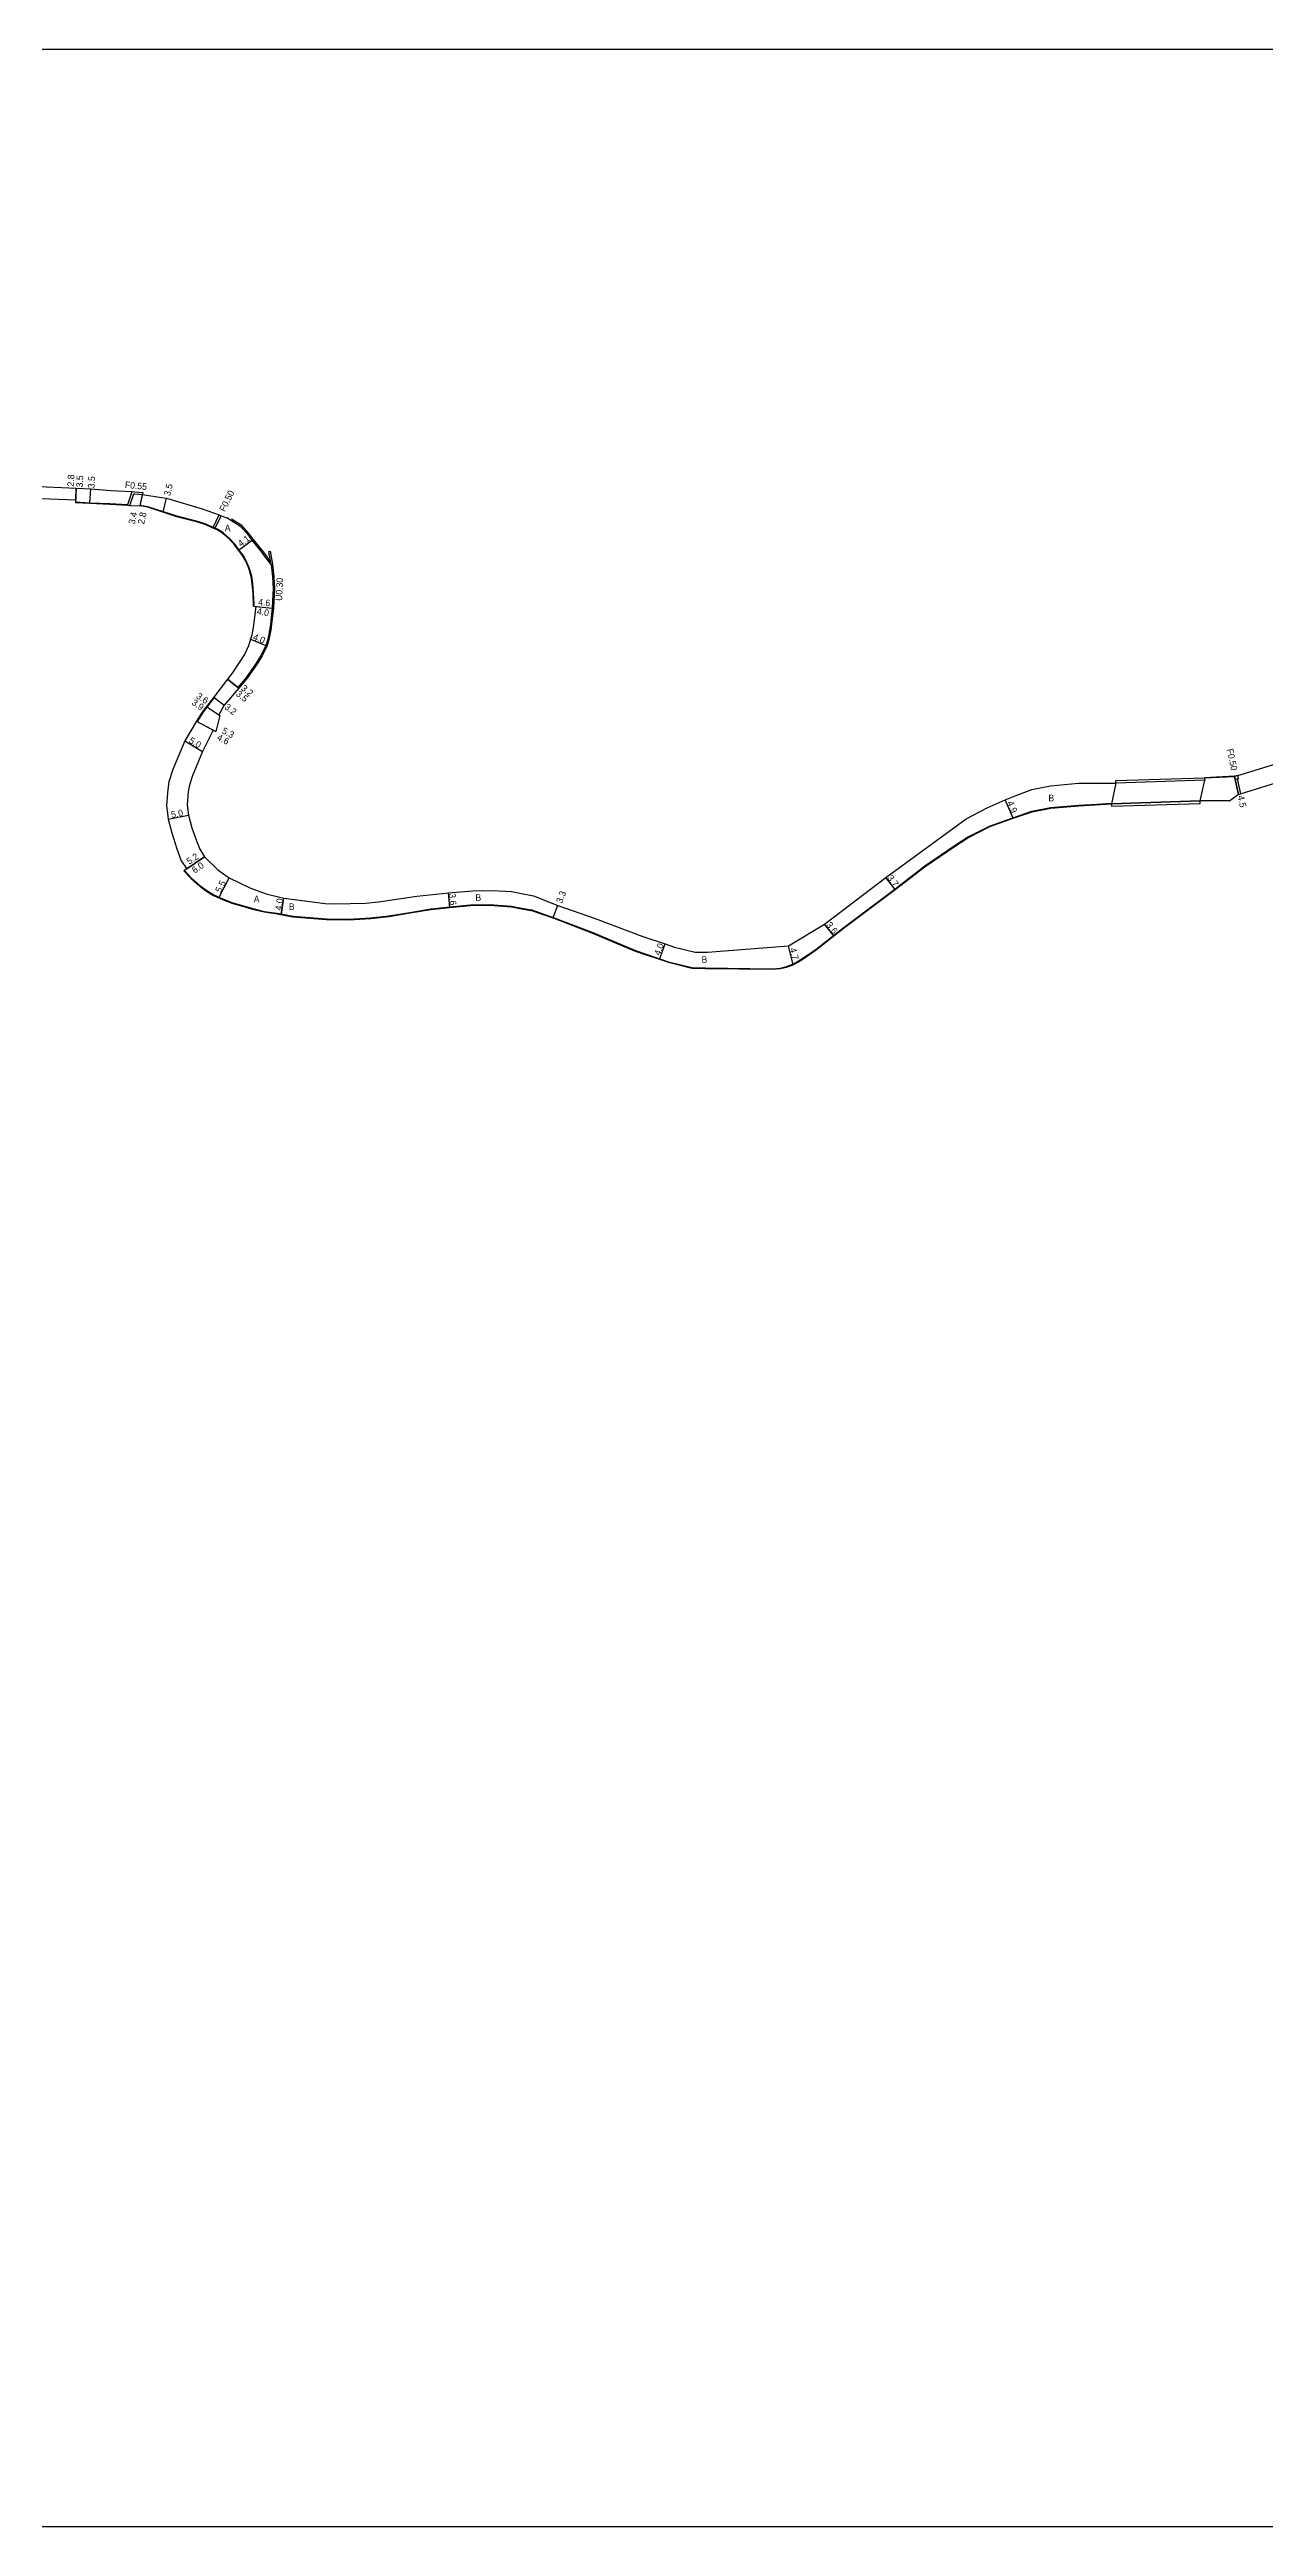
# Model space of a CAD drawing. Header units: metres. Extents: x -16000 to -12000, y -87000 to -84000.
# Drawn here: x -13596 to -13301, y -84600 to -84000 of the extents above; entities that cross this region are included whole.
import ezdxf

# ---------------------------------------------------------------- set-up
doc = ezdxf.new("R2010")
doc.units = ezdxf.units.M
doc.header["$LTSCALE"] = 2.5
for name, color, linetype in [('側溝・桝', 7, 'Continuous'), ('図郭', 7, 'Continuous'), ('幅員', 7, 'Continuous'), ('歩道・分離帯・安全施設', 7, 'Continuous'), ('舗装', 7, 'Continuous'), ('道路', 7, 'Continuous')]:
    doc.layers.add(name, color=color, linetype=linetype)
doc.styles.get("Standard").update_dxf_attribs({"font": ''})
doc.styles.get('Standard').set_extended_font_data('@MS PGothic')

msp = doc.modelspace()

# ---------------------------------------------------------------- linework, layer by layer
at = {"layer": '側溝・桝'}
for points in [[(-13576.84, -84110.39), (-13576.79, -84110.24), (-13575.69, -84107.07)], [(-13576.27, -84110.42), (-13575.31, -84107.64)], [(-13575.31, -84107.64), (-13575.07, -84107.66), (-13573.27, -84107.82)], [(-13556.16, -84115.9), (-13556.09, -84115.76), (-13554.61, -84112.75)], [(-13555.7, -84116.09), (-13555.63, -84115.96), (-13554.15, -84112.96)], [(-13542.62, -84121.61), (-13542.33, -84121.52), (-13541.75, -84124.68), (-13541.39, -84127.66), (-13541.24, -84130.54), (-13541.4, -84133.66), (-13541.49, -84135.31)], [(-13541.49, -84135.31), (-13541.94, -84139.23), (-13542.15, -84140.68), (-13542.34, -84141.77), (-13542.59, -84142.92), (-13542.91, -84144.07), (-13543.04, -84144.44), (-13544.25, -84146.85), (-13545.57, -84149.01), (-13547.9, -84152.28), (-13549.89, -84154.69)], [(-13308.55, -84176.81), (-13307.8, -84180.43)], [(-13308.07, -84176.7), (-13307.32, -84180.29)]]:
    msp.add_lwpolyline(points, dxfattribs=at)
at = {"layer": '側溝・桝', "flags": 128}
msp.add_lwpolyline([(-13542.04, -84124.73), (-13542.62, -84121.61)], dxfattribs=at)
at = {"layer": '側溝・桝'}
msp.add_lwpolyline([(-13307.96, -84175.85), (-13308.74, -84176.03), (-13308.55, -84176.81), (-13308.07, -84176.7), (-13307.78, -84176.63)], close=True, dxfattribs=at)
at = {"layer": '図郭'}
msp.add_lwpolyline([(-13600, -84600), (-12800, -84600), (-12800, -84000), (-13600, -84000)], close=True, dxfattribs=at)
at = {"layer": '幅員'}
for points in [[(-13589.26, -84106.25), (-13589.42, -84109.75)], [(-13589.39, -84109.05), (-13589.26, -84106.25)], [(-13585.94, -84109.92), (-13585.7, -84106.43)], [(-13573.16, -84107.28), (-13573.87, -84110.56)], [(-13573.27, -84107.82), (-13573.87, -84110.56)], [(-13567.46, -84108.68), (-13568.29, -84112.08)], [(-13546.37, -84134.84), (-13541.79, -84135.28)], [(-13545.77, -84134.9), (-13541.79, -84135.28)], [(-13547.03, -84142.85), (-13543.31, -84144.33)], [(-13549.89, -84154.69), (-13552.64, -84152.53)], [(-13552.64, -84152.53), (-13550.12, -84154.5)], [(-13557.74, -84159.18), (-13554.51, -84161.36)], [(-13557.74, -84159.18), (-13554.76, -84161.19)], [(-13555.96, -84156.85), (-13553.42, -84158.8)], [(-13562.94, -84167.42), (-13558.67, -84170.03)], [(-13560.1, -84162.73), (-13555.48, -84165.21)], [(-13560.1, -84162.73), (-13556.09, -84164.88)], [(-13307.8, -84180.43), (-13308.74, -84176.03)], [(-13567, -84186.41), (-13562.08, -84185.5)], [(-13362.39, -84186.21), (-13364.32, -84181.71)], [(-13558.22, -84195.56), (-13563.17, -84198.95)], [(-13562.51, -84198.5), (-13558.22, -84195.56)], [(-13554.72, -84205.51), (-13552.19, -84200.62)], [(-13390.95, -84203.5), (-13393.21, -84200.57)], [(-13539.62, -84209.54), (-13539.01, -84205.59)], [(-13498.8, -84207.85), (-13499.14, -84204.27)], [(-13473.8, -84210.43), (-13472.62, -84207.34)], [(-13405.78, -84214.69), (-13408.01, -84211.87)], [(-13448.04, -84220.42), (-13446.63, -84216.67)], [(-13415.62, -84221.68), (-13416.76, -84217.11)]]:
    msp.add_lwpolyline(points, dxfattribs=at)
at = {"layer": '幅員', "flags": 128}
msp.add_lwpolyline([(-13549.97, -84121.27), (-13546.66, -84118.85)], dxfattribs=at)
at = {"layer": '歩道・分離帯・安全施設'}
for points in [[(-13589.41, -84109.6), (-13585.93, -84109.77), (-13581.12, -84110), (-13576.84, -84110.24), (-13576.79, -84110.24)], [(-13546.22, -84134.84), (-13546.2, -84134.34), (-13546.3, -84131.65), (-13546.47, -84129.42), (-13546.74, -84127.59), (-13547.34, -84125.59), (-13548.08, -84123.87), (-13548.86, -84122.45), (-13549.85, -84121.18), (-13550.77, -84119.93), (-13552.15, -84118.43), (-13553.62, -84117.14), (-13554.92, -84116.27), (-13556.45, -84115.61), (-13558.02, -84114.91), (-13560.12, -84114.23), (-13564.61, -84113.1), (-13571.93, -84110.75), (-13573.84, -84110.41)], [(-13542.18, -84123.99), (-13543.38, -84122.43), (-13544.62, -84120.78), (-13546.43, -84118.59), (-13547.45, -84117.2), (-13549.17, -84115.33), (-13551.62, -84113.76)], [(-13555.84, -84156.94), (-13557.62, -84159.27), (-13558.63, -84160.58), (-13559.97, -84162.8)], [(-13337.45, -84177.83), (-13342.21, -84177.91)], [(-13308.73, -84176.18), (-13315.97, -84176.54)], [(-13391.04, -84203.38), (-13383.75, -84197.76), (-13376.13, -84192.58), (-13373.45, -84190.82), (-13368.05, -84188.1), (-13362.43, -84186.07), (-13357.82, -84184.52), (-13353.28, -84183.62), (-13346.45, -84183.02), (-13342.08, -84182.78)], [(-13342.08, -84182.78), (-13338.55, -84182.56)], [(-13317.06, -84181.88), (-13310, -84181.93)], [(-13563.06, -84198.85), (-13561.31, -84200.7), (-13559.37, -84202.41)], [(-13559.37, -84202.41), (-13557.87, -84203.56), (-13555.91, -84204.8), (-13553.77, -84205.77), (-13551.32, -84206.68), (-13548.96, -84207.36), (-13546.52, -84208.08), (-13543.73, -84208.76), (-13540.59, -84209.21), (-13536.75, -84209.92), (-13528.64, -84210.6), (-13523.24, -84210.63), (-13517.96, -84210.36), (-13513.59, -84209.87), (-13508.44, -84209.01), (-13503.38, -84208.16)], [(-13436.92, -84222.48), (-13420.71, -84222.65), (-13418.73, -84222.49), (-13417.26, -84222.12), (-13415.69, -84221.54), (-13414.56, -84220.93), (-13413.3, -84220.11), (-13410.09, -84217.9), (-13403.63, -84212.81), (-13391.04, -84203.38)], [(-13503.38, -84208.16), (-13498.81, -84207.7), (-13493.85, -84207.21), (-13489.2, -84207.14), (-13483.87, -84207.49), (-13482.2, -84207.81)], [(-13482.2, -84207.81), (-13479.09, -84208.4)], [(-13436.92, -84222.48), (-13439.65, -84222.54), (-13440.48, -84222.4), (-13445.48, -84221.13), (-13453.75, -84218.33), (-13464.09, -84213.99), (-13473.46, -84210.38), (-13479.09, -84208.4)]]:
    msp.add_lwpolyline(points, dxfattribs=at)
at = {"layer": '舗装'}
msp.add_lwpolyline([(-13539.03, -84205.59), (-13539.6, -84209.55)], dxfattribs=at)
at = {"layer": '道路'}
for points in [[(-13600, -84105.8), (-13589.26, -84106.25), (-13585.7, -84106.43), (-13580.77, -84106.83), (-13575.69, -84107.07), (-13575.03, -84107.11), (-13573.16, -84107.28), (-13573.27, -84107.82), (-13567.46, -84108.68)], [(-13600, -84108.69), (-13589.39, -84109.05), (-13589.41, -84109.6), (-13589.42, -84109.75), (-13585.94, -84109.92), (-13581.13, -84110.15), (-13576.84, -84110.39), (-13576.32, -84110.42), (-13576.27, -84110.42), (-13573.87, -84110.56)], [(-13546.37, -84134.84), (-13546.35, -84134.34), (-13546.45, -84131.66), (-13546.62, -84129.43), (-13546.89, -84127.62), (-13547.48, -84125.64), (-13548.22, -84123.94), (-13548.99, -84122.53), (-13549.97, -84121.27), (-13550.89, -84120.02), (-13552.26, -84118.53), (-13553.72, -84117.26), (-13554.99, -84116.4), (-13556.51, -84115.74), (-13558.07, -84115.05), (-13560.16, -84114.38), (-13564.65, -84113.25), (-13571.96, -84110.89), (-13573.87, -84110.56)], [(-13567.46, -84108.68), (-13567.37, -84108.7), (-13558.74, -84111.28), (-13554.61, -84112.75), (-13554.15, -84112.96), (-13552.78, -84113.43)], [(-13542.04, -84124.73), (-13543.65, -84122.64), (-13544.89, -84120.99), (-13546.66, -84118.85), (-13547.72, -84117.42), (-13549.39, -84115.59), (-13552.78, -84113.43)], [(-13542.04, -84124.73), (-13541.69, -84127.69), (-13541.54, -84130.54), (-13541.7, -84133.64), (-13541.79, -84135.28), (-13542.24, -84139.19), (-13542.44, -84140.63), (-13542.64, -84141.71), (-13542.89, -84142.84), (-13543.19, -84143.98), (-13543.31, -84144.33), (-13544.51, -84146.7), (-13545.82, -84148.85), (-13548.14, -84152.09), (-13550.12, -84154.5), (-13549.89, -84154.69), (-13553.42, -84158.8), (-13554.76, -84161.19), (-13554.51, -84161.36), (-13555.48, -84165.21), (-13556.09, -84164.88), (-13558.67, -84170.03)], [(-13546.37, -84134.84), (-13545.77, -84134.9), (-13546.21, -84138.7), (-13546.39, -84139.99), (-13546.56, -84140.93), (-13546.77, -84141.89), (-13547.03, -84142.85), (-13547.53, -84144.45), (-13548.53, -84146.56), (-13549.47, -84148.01), (-13551.47, -84151.04), (-13552.64, -84152.53), (-13555.96, -84156.85), (-13557.74, -84159.18), (-13558.75, -84160.5), (-13560.1, -84162.73), (-13562.94, -84167.42), (-13565.9, -84174.37), (-13566.8, -84177.39), (-13567.1, -84179.24), (-13567.38, -84183.02), (-13567.38, -84183.11), (-13567, -84186.41), (-13566.99, -84186.45), (-13566.12, -84189.77), (-13564.87, -84193.59), (-13563.86, -84196.5), (-13562.51, -84198.5), (-13563.17, -84198.95)], [(-13558.67, -84170.03), (-13561.19, -84176.08), (-13561.92, -84178.5), (-13562.13, -84179.82), (-13562.37, -84182.96), (-13562.08, -84185.5), (-13561.27, -84188.53), (-13560.11, -84191.64), (-13559.3, -84193.66), (-13558.22, -84195.56), (-13555, -84198.69), (-13552.19, -84200.62), (-13547.21, -84203.1), (-13543.23, -84204.49), (-13539.01, -84205.59), (-13529, -84206.84), (-13526.57, -84206.92), (-13519.18, -84206.76), (-13516.04, -84206.47), (-13506.75, -84205.1), (-13499.14, -84204.27), (-13493.2, -84203.76), (-13488.5, -84203.68), (-13483.82, -84203.96), (-13482.2, -84204.28)], [(-13308.74, -84176.03), (-13307.96, -84175.85), (-13296.63, -84172.39)], [(-13482.2, -84204.28), (-13478.56, -84204.99), (-13472.62, -84207.34), (-13463.58, -84210.47), (-13452.03, -84214.84), (-13446.63, -84216.67), (-13444.38, -84217.43), (-13439.33, -84218.61), (-13436.38, -84218.61), (-13416.76, -84217.11), (-13408.01, -84211.87), (-13393.21, -84200.57), (-13373.74, -84186.39), (-13368.66, -84183.71), (-13364.32, -84181.71), (-13361.89, -84180.79), (-13357.85, -84179.25), (-13353.33, -84178.36), (-13346.51, -84177.75), (-13337.45, -84177.68)], [(-13315.98, -84176.39), (-13315.96, -84176.99), (-13337.45, -84177.68)], [(-13308.74, -84176.03), (-13315.98, -84176.39)], [(-13307.8, -84180.43), (-13307.32, -84180.29), (-13294.84, -84176.41)], [(-13390.95, -84203.5), (-13383.67, -84197.88), (-13376.54, -84193.03), (-13373.37, -84190.95), (-13367.99, -84188.24), (-13362.39, -84186.21), (-13357.78, -84184.67), (-13353.26, -84183.77), (-13346.44, -84183.17), (-13338.54, -84182.71)], [(-13338.54, -84182.71), (-13317.05, -84182.03)], [(-13307.8, -84180.43), (-13309.94, -84182.07), (-13317.05, -84182.03)], [(-13563.17, -84198.95), (-13561.42, -84200.8), (-13559.47, -84202.52)], [(-13559.47, -84202.52), (-13557.96, -84203.69), (-13555.98, -84204.93), (-13553.82, -84205.91), (-13551.37, -84206.82), (-13549.01, -84207.51), (-13546.56, -84208.23), (-13543.75, -84208.91), (-13540.62, -84209.36), (-13536.77, -84210.07), (-13528.65, -84210.75), (-13523.24, -84210.78), (-13517.95, -84210.51), (-13513.57, -84210.02), (-13508.41, -84209.16), (-13503.36, -84208.3)], [(-13436.92, -84222.63), (-13420.7, -84222.8), (-13418.7, -84222.64), (-13417.22, -84222.27), (-13415.62, -84221.68), (-13414.48, -84221.06), (-13413.21, -84220.23), (-13410, -84218.02), (-13403.54, -84212.93), (-13390.95, -84203.5)], [(-13503.36, -84208.3), (-13498.8, -84207.85), (-13493.84, -84207.36), (-13489.2, -84207.29), (-13483.88, -84207.64), (-13482.2, -84207.96)], [(-13482.2, -84207.96), (-13479.13, -84208.54)], [(-13436.92, -84222.63), (-13439.66, -84222.69), (-13440.51, -84222.55), (-13445.52, -84221.27), (-13453.81, -84218.47), (-13464.15, -84214.13), (-13473.51, -84210.52), (-13479.13, -84208.54)]]:
    msp.add_lwpolyline(points, dxfattribs=at)
for points in [[(-13337.45, -84177.68), (-13338.54, -84182.71), (-13317.05, -84182.03), (-13315.96, -84176.99)], [(-13315.98, -84176.39), (-13315.96, -84176.99), (-13337.45, -84177.68), (-13337.47, -84177.08)], [(-13317.04, -84182.63), (-13317.05, -84182.03), (-13338.54, -84182.71), (-13338.52, -84183.31)]]:
    msp.add_lwpolyline(points, close=True, dxfattribs=at)

# ---------------------------------------------------------------- texts
at = {"layer": '側溝・桝'}
for s, rotation, p in [('F0.55', 354.58918, (-13577.54, -84106.19)), ('F0.50', 63.82077, (-13553.25, -84112.09)), ('U0.30', 86.99215, (-13539.42, -84133.59)), ('F0.50', 281.72957, (-13310.66, -84169.53))]:
    msp.add_text(s, height=1.6, rotation=rotation, dxfattribs=at).set_placement(p)
at = {"layer": '幅員'}
for s, rotation, p in [('2.8', 87.33188, (-13589.84, -84105.88)), ('3.5', 87.33188, (-13587.69, -84106.1)), ('3.5', 86.0941, (-13584.88, -84106.32)), ('3.5', 76.33102, (-13566.53, -84108.23)), ('3.4', 77.79303, (-13575.09, -84115.08)), ('2.8', 77.79303, (-13572.84, -84115.1)), ('4.1', 36.29356, (-13549.38, -84120.54)), ('4.0', 349.97667, (-13545.6, -84136.8)), ('4.6', 354.41249, (-13545.26, -84134.61)), ('4.0', 338.39263, (-13546.62, -84142.91)), ('3.6', 326.03046, (-13560.35, -84156.99)), ('3.5', 321.84708, (-13550.73, -84156.37)), ('3.2', 321.84708, (-13549.49, -84155)), ('3.9', 326.03046, (-13561.47, -84158.56)), ('3.2', 322.43262, (-13553.51, -84159.56)), ('5.0', 328.59119, (-13562.12, -84167.81)), ('4.6', 331.77681, (-13555.34, -84167.11)), ('5.3', 331.77681, (-13554.14, -84165.53)), ('5.0', 10.4488, (-13566.13, -84186.15)), ('4.9', 293.26961, (-13363.89, -84182.45)), ('4.5', 282.01621, (-13308.02, -84180.87)), ('5.2', 34.41808, (-13561.86, -84197.5)), ('6.0', 34.41808, (-13560.57, -84199.66)), ('5.5', 62.65532, (-13554.27, -84204.41)), ('3.3', 69.15059, (-13471.61, -84206.93)), ('3.7', 307.59506, (-13392.97, -84200.71)), ('4.0', 81.24649, (-13539.54, -84208.64)), ('3.6', 275.51094, (-13499.02, -84204.46)), ('3.6', 308.38415, (-13407.76, -84212.11)), ('4.0', 69.36869, (-13447.89, -84219.59)), ('4.7', 283.95943, (-13416.48, -84217.82))]:
    msp.add_text(s, height=1.6, rotation=rotation, dxfattribs=at).set_placement(p)
at = {"layer": '舗装'}
for s, p in [('A', (-13553.28, -84116.68)), ('B', (-13353.81, -84182.1)), ('A', (-13546.28, -84206.58)), ('B', (-13537.78, -84208.43)), ('B', (-13492.58, -84206.21)), ('B', (-13437.84, -84221.23))]:
    msp.add_text(s, height=1.6, dxfattribs=at).set_placement(p)

doc.saveas('drawing.dxf')
